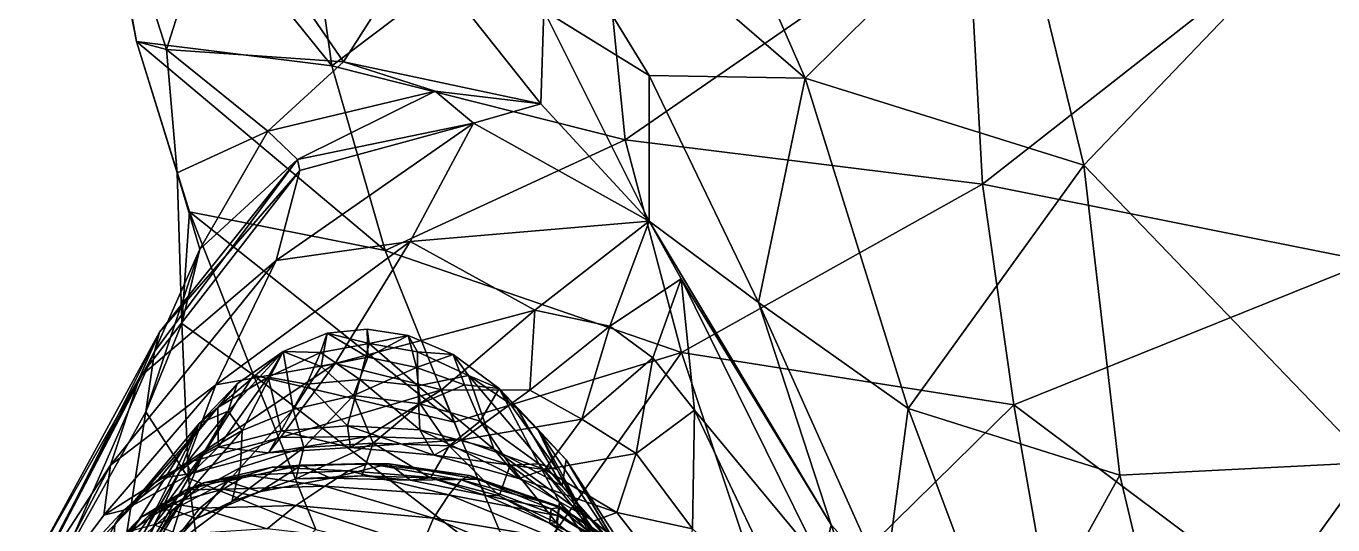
# Model space of a CAD drawing. Extents: x -1.07 to 1.07, y -3.15 to 5.89.
# Drawn here: x -0.777 to -0.021, y -0.037 to 0.252 of the extents above; entities that cross this region are included whole.
import ezdxf

# ---------------------------------------------------------------- set-up
doc = ezdxf.new("R2010")
doc.units = 0
doc.layers.add('TRICERTP$LWO', color=1, linetype='CONTINUOUS')

msp = doc.modelspace()

# ---------------------------------------------------------------- linework, layer by layer
at = {"layer": 'TRICERTP$LWO'}
for points in [[(-0.74233, 0.4056, 2.55792), (-0.73772, 0.36938, 2.30751), (-0.71305, 0.243, 2.54693)], [(-0.62262, 0.38939, 2.75839), (-0.74233, 0.4056, 2.55792), (-0.60015, 0.22904, 2.75149)], [(-0.74233, 0.4056, 2.55792), (-0.71305, 0.243, 2.54693), (-0.60015, 0.22904, 2.75149)], [(-0.62262, 0.38939, 2.75839), (-0.60015, 0.22904, 2.75149), (-0.44649, 0.34519, 2.95412)], [(-0.4167, 0.22332, 1.44155), (-0.47764, 0.26096, 1.53267), (-0.51601, 0.38568, 1.49235)], [(-0.38782, 0.36183, 1.3013), (-0.32652, 0.22193, 1.29426), (-0.51601, 0.38568, 1.49235)], [(-0.32652, 0.22193, 1.29426), (-0.4167, 0.22332, 1.44155), (-0.51601, 0.38568, 1.49235)], [(-0.73772, 0.36938, 2.30751), (-0.69571, 0.23847, 2.23398), (-0.71305, 0.243, 2.54693)], [(-0.73772, 0.36938, 2.30751), (-0.66499, 0.33569, 1.95558), (-0.69571, 0.23847, 2.23398)], [(-0.38782, 0.36183, 1.3013), (-0.20653, 0.34082, 1.13133), (-0.32652, 0.22193, 1.29426)], [(-0.43046, 0.18616, 2.9414), (-0.44649, 0.34519, 2.95412), (-0.60015, 0.22904, 2.75149)], [(-0.44649, 0.34519, 2.95412), (-0.43046, 0.18616, 2.9414), (-0.23272, 0.32298, 3.11379)], [(-0.16529, 0.17155, 1.15197), (-0.32652, 0.22193, 1.29426), (-0.20653, 0.34082, 1.13133)], [(-0.20653, 0.34082, 1.13133), (0, 0.3446, 1.0695), (-0.16529, 0.17155, 1.15197)], [(0, -0.00056, 1.11697), (-0.16529, 0.17155, 1.15197), (0, 0.3446, 1.0695)], [(-0.66499, 0.33569, 1.95558), (-0.59332, 0.23123, 1.8457), (-0.69571, 0.23847, 2.23398)], [(-0.66499, 0.33569, 1.95558), (-0.55127, 0.29769, 1.6662), (-0.59332, 0.23123, 1.8457)], [(-0.23272, 0.32298, 3.11379), (-0.22382, 0.16055, 3.08598), (0, 0.33631, 3.15245)], [(0, 0.33631, 3.15245), (-0.22382, 0.16055, 3.08598), (0, 0.11583, 3.09865)], [(-0.22382, 0.16055, 3.08598), (-0.23272, 0.32298, 3.11379), (-0.43046, 0.18616, 2.9414)], [(-0.55127, 0.29769, 1.6662), (-0.47924, 0.20706, 1.57841), (-0.59332, 0.23123, 1.8457)], [(-0.55127, 0.29769, 1.6662), (-0.47764, 0.26096, 1.53267), (-0.47924, 0.20706, 1.57841)], [(-0.47764, 0.26096, 1.53267), (-0.41673, 0.13907, 1.48297), (-0.47924, 0.20706, 1.57841)], [(-0.47764, 0.26096, 1.53267), (-0.4167, 0.22332, 1.44155), (-0.41673, 0.13907, 1.48297)], [(-0.68254, 0.14455, 2.55672), (-0.71305, 0.243, 2.54693), (-0.68961, 0.167, 2.29501)], [(-0.71305, 0.243, 2.54693), (-0.69571, 0.23847, 2.23398), (-0.68961, 0.167, 2.29501)], [(-0.60015, 0.22904, 2.75149), (-0.71305, 0.243, 2.54693), (-0.56928, 0.12208, 2.75334)], [(-0.71305, 0.243, 2.54693), (-0.68254, 0.14455, 2.55672), (-0.56928, 0.12208, 2.75334)], [(-0.68961, 0.167, 2.29501), (-0.69571, 0.23847, 2.23398), (-0.63715, 0.19111, 1.94921)], [(-0.69571, 0.23847, 2.23398), (-0.59332, 0.23123, 1.8457), (-0.63715, 0.19111, 1.94921)], [(-0.63715, 0.19111, 1.94921), (-0.59332, 0.23123, 1.8457), (-0.54035, 0.21442, 1.68714)], [(-0.60015, 0.22904, 2.75149), (-0.56928, 0.12208, 2.75334), (-0.43046, 0.18616, 2.9414)], [(-0.59332, 0.23123, 1.8457), (-0.47924, 0.20706, 1.57841), (-0.54035, 0.21442, 1.68714)], [(-0.3534, 0.09194, 1.40905), (-0.41673, 0.13907, 1.48297), (-0.4167, 0.22332, 1.44155)], [(-0.4167, 0.22332, 1.44155), (-0.32652, 0.22193, 1.29426), (-0.3534, 0.09194, 1.40905)], [(-0.26684, 0.03071, 1.283), (-0.3534, 0.09194, 1.40905), (-0.32652, 0.22193, 1.29426)], [(-0.32652, 0.22193, 1.29426), (-0.16529, 0.17155, 1.15197), (-0.26684, 0.03071, 1.283)], [(-0.63715, 0.19111, 1.94921), (-0.54035, 0.21442, 1.68714), (-0.62002, 0.17483, 1.82419)], [(-0.54035, 0.21442, 1.68714), (-0.51828, 0.19587, 1.59704), (-0.62002, 0.17483, 1.82419)], [(-0.54035, 0.21442, 1.68714), (-0.47924, 0.20706, 1.57841), (-0.51828, 0.19587, 1.59704)], [(-0.47924, 0.20706, 1.57841), (-0.41673, 0.13907, 1.48297), (-0.51828, 0.19587, 1.59704)], [(-0.68961, 0.167, 2.29501), (-0.63715, 0.19111, 1.94921), (-0.67641, 0.12292, 2.06822)], [(-0.67641, 0.12292, 2.06822), (-0.63715, 0.19111, 1.94921), (-0.62002, 0.17483, 1.82419)], [(-0.61865, 0.16841, 1.69164), (-0.51828, 0.19587, 1.59704), (-0.6324, 0.11632, 1.58828)], [(-0.51828, 0.19587, 1.59704), (-0.55485, 0.12733, 1.50917), (-0.6324, 0.11632, 1.58828)], [(-0.62002, 0.17483, 1.82419), (-0.51828, 0.19587, 1.59704), (-0.61865, 0.16841, 1.69164)], [(-0.51828, 0.19587, 1.59704), (-0.41673, 0.13907, 1.48297), (-0.55485, 0.12733, 1.50917)], [(-0.39802, 0.06315, 2.93596), (-0.43046, 0.18616, 2.9414), (-0.56928, 0.12208, 2.75334)], [(-0.43046, 0.18616, 2.9414), (-0.39802, 0.06315, 2.93596), (-0.22382, 0.16055, 3.08598)], [(-0.70262, 0.06361, 1.98253), (-0.62002, 0.17483, 1.82419), (-0.69988, 0.0749, 1.82559)], [(-0.67641, 0.12292, 2.06822), (-0.62002, 0.17483, 1.82419), (-0.70262, 0.06361, 1.98253)], [(-0.62002, 0.17483, 1.82419), (-0.61865, 0.16841, 1.69164), (-0.69988, 0.0749, 1.82559)], [(-0.69988, 0.0749, 1.82559), (-0.61865, 0.16841, 1.69164), (-0.71121, 0.04905, 1.68377)], [(-0.61865, 0.16841, 1.69164), (-0.6324, 0.11632, 1.58828), (-0.71121, 0.04905, 1.68377)], [(-0.68684, 0.07992, 2.34181), (-0.68961, 0.167, 2.29501), (-0.67641, 0.12292, 2.06822)], [(-0.68254, 0.14455, 2.55672), (-0.68961, 0.167, 2.29501), (-0.68684, 0.07992, 2.34181)], [(-0.14456, -0.00801, 1.16083), (-0.26684, 0.03071, 1.283), (-0.16529, 0.17155, 1.15197)], [(0, -0.00056, 1.11697), (-0.14456, -0.00801, 1.16083), (-0.16529, 0.17155, 1.15197)], [(-0.20573, 0.03285, 3.06227), (-0.22382, 0.16055, 3.08598), (-0.39802, 0.06315, 2.93596)], [(-0.22382, 0.16055, 3.08598), (-0.20573, 0.03285, 3.06227), (0, 0.11583, 3.09865)], [(-0.64538, 0.04995, 2.57324), (-0.68254, 0.14455, 2.55672), (-0.68684, 0.07992, 2.34181)], [(-0.56928, 0.12208, 2.75334), (-0.68254, 0.14455, 2.55672), (-0.52945, 0.02285, 2.75318)], [(-0.68254, 0.14455, 2.55672), (-0.64538, 0.04995, 2.57324), (-0.52945, 0.02285, 2.75318)], [(-0.41673, 0.13907, 1.48297), (-0.48276, 0.08764, 1.42054), (-0.55485, 0.12733, 1.50917)], [(-0.48276, 0.08764, 1.42054), (-0.41673, 0.13907, 1.48297), (-0.43938, 0.07828, 1.39774)], [(-0.43938, 0.07828, 1.39774), (-0.41673, 0.13907, 1.48297), (-0.39824, 0.10568, 1.45177)], [(-0.41673, 0.13907, 1.48297), (-0.3534, 0.09194, 1.40905), (-0.31135, -0.03666, 1.42051)], [(-0.41673, 0.13907, 1.48297), (-0.31135, -0.03666, 1.42051), (-0.39824, 0.10568, 1.45177)], [(-0.7078, 0.02864, 2.16681), (-0.67641, 0.12292, 2.06822), (-0.70262, 0.06361, 1.98253)], [(-0.68684, 0.07992, 2.34181), (-0.67641, 0.12292, 2.06822), (-0.7078, 0.02864, 2.16681)], [(-0.6324, 0.11632, 1.58828), (-0.55485, 0.12733, 1.50917), (-0.66719, 0.04427, 1.4731)], [(-0.55485, 0.12733, 1.50917), (-0.59832, 0.05673, 1.42177), (-0.66719, 0.04427, 1.4731)], [(-0.55485, 0.12733, 1.50917), (-0.48276, 0.08764, 1.42054), (-0.59832, 0.05673, 1.42177)], [(-0.56928, 0.12208, 2.75334), (-0.52945, 0.02285, 2.75318), (-0.39802, 0.06315, 2.93596)], [(-0.71121, 0.04905, 1.68377), (-0.6324, 0.11632, 1.58828), (-0.72816, -0.00209, 1.52454)], [(-0.6324, 0.11632, 1.58828), (-0.66719, 0.04427, 1.4731), (-0.72816, -0.00209, 1.52454)], [(0, -0.12157, 3.02799), (0, 0.11583, 3.09865), (-0.20573, 0.03285, 3.06227)], [(-0.41454, 0.0599, 1.37548), (-0.43938, 0.07828, 1.39774), (-0.39824, 0.10568, 1.45177)], [(-0.39054, 0.02978, 1.3571), (-0.41454, 0.0599, 1.37548), (-0.39824, 0.10568, 1.45177)], [(-0.39824, 0.10568, 1.45177), (-0.31656, -0.05935, 1.38222), (-0.39054, 0.02978, 1.3571)], [(-0.31135, -0.03666, 1.42051), (-0.31656, -0.05935, 1.38222), (-0.39824, 0.10568, 1.45177)], [(-0.3534, 0.09194, 1.40905), (-0.28042, -0.07108, 1.36651), (-0.31135, -0.03666, 1.42051)], [(-0.3534, 0.09194, 1.40905), (-0.26684, 0.03071, 1.283), (-0.28042, -0.07108, 1.36651)], [(-0.48276, 0.08764, 1.42054), (-0.53675, 0.04155, 1.35537), (-0.59832, 0.05673, 1.42177)], [(-0.53675, 0.04155, 1.35537), (-0.48276, 0.08764, 1.42054), (-0.48568, 0.0413, 1.33193)], [(-0.43938, 0.07828, 1.39774), (-0.48568, 0.0413, 1.33193), (-0.48276, 0.08764, 1.42054)], [(-0.6831, -0.00965, 2.38845), (-0.68684, 0.07992, 2.34181), (-0.7078, 0.02864, 2.16681)], [(-0.64538, 0.04995, 2.57324), (-0.68684, 0.07992, 2.34181), (-0.6831, -0.00965, 2.38845)], [(-0.57981, 0.07654, 0.83266), (-0.60277, 0.07433, 0.83901), (-0.57848, 0.06826, 0.94265)], [(-0.57981, 0.07654, 0.83266), (-0.57928, 0.06037, 0.72775), (-0.60277, 0.07433, 0.83901)], [(-0.57981, 0.07654, 0.83266), (-0.57848, 0.06826, 0.94265), (-0.55597, 0.07296, 0.83357)], [(-0.57981, 0.07654, 0.83266), (-0.55597, 0.07296, 0.83357), (-0.57928, 0.06037, 0.72775)], [(-0.4555, 0.02456, 1.29595), (-0.48568, 0.0413, 1.33193), (-0.43938, 0.07828, 1.39774)], [(-0.4555, 0.02456, 1.29595), (-0.43938, 0.07828, 1.39774), (-0.41454, 0.0599, 1.37548)], [(-0.76507, -0.05597, 1.96619), (-0.69988, 0.0749, 1.82559), (-0.77267, -0.05899, 1.76774)], [(-0.69988, 0.0749, 1.82559), (-0.71121, 0.04905, 1.68377), (-0.77267, -0.05899, 1.76774)], [(-0.70262, 0.06361, 1.98253), (-0.69988, 0.0749, 1.82559), (-0.76507, -0.05597, 1.96619)], [(-0.60277, 0.07433, 0.83901), (-0.6283, 0.06372, 0.84283), (-0.60668, 0.06317, 0.95104)], [(-0.60277, 0.07433, 0.83901), (-0.60639, 0.05492, 0.71131), (-0.6283, 0.06372, 0.84283)], [(-0.60668, 0.06317, 0.95104), (-0.57848, 0.06826, 0.94265), (-0.60277, 0.07433, 0.83901)], [(-0.57848, 0.06826, 0.94265), (-0.60668, 0.06317, 0.95104), (-0.584, 0.04741, 1.02147)], [(-0.60639, 0.05492, 0.71131), (-0.60277, 0.07433, 0.83901), (-0.57928, 0.06037, 0.72775)], [(-0.584, 0.04741, 1.02147), (-0.55052, 0.04378, 1.01579), (-0.57848, 0.06826, 0.94265)], [(-0.55121, 0.05446, 0.71144), (-0.57928, 0.06037, 0.72775), (-0.55597, 0.07296, 0.83357)], [(-0.57848, 0.06826, 0.94265), (-0.55058, 0.06342, 0.94379), (-0.55597, 0.07296, 0.83357)], [(-0.55058, 0.06342, 0.94379), (-0.57848, 0.06826, 0.94265), (-0.55052, 0.04378, 1.01579)], [(-0.55597, 0.07296, 0.83357), (-0.55058, 0.06342, 0.94379), (-0.53007, 0.06192, 0.8335)], [(-0.55597, 0.07296, 0.83357), (-0.53007, 0.06192, 0.8335), (-0.55121, 0.05446, 0.71144)], [(-0.75623, -0.05834, 2.07205), (-0.70262, 0.06361, 1.98253), (-0.76507, -0.05597, 1.96619)], [(-0.7078, 0.02864, 2.16681), (-0.70262, 0.06361, 1.98253), (-0.75623, -0.05834, 2.07205)], [(-0.66614, 0.0312, 0.96806), (-0.6283, 0.06372, 0.84283), (-0.65481, 0.04487, 0.83305)], [(-0.6283, 0.06372, 0.84283), (-0.66614, 0.0312, 0.96806), (-0.63692, 0.04877, 0.97386)], [(-0.66019, 0.02921, 0.71507), (-0.65481, 0.04487, 0.83305), (-0.6283, 0.06372, 0.84283)], [(-0.6283, 0.06372, 0.84283), (-0.65205, 0.01799, 0.55461), (-0.66019, 0.02921, 0.71507)], [(-0.65205, 0.01799, 0.55461), (-0.6283, 0.06372, 0.84283), (-0.62257, 0.03017, 0.55373)], [(-0.63692, 0.04877, 0.97386), (-0.60668, 0.06317, 0.95104), (-0.6283, 0.06372, 0.84283)], [(-0.60668, 0.06317, 0.95104), (-0.63692, 0.04877, 0.97386), (-0.6147, 0.04482, 1.02147)], [(-0.60639, 0.05492, 0.71131), (-0.62257, 0.03017, 0.55373), (-0.6283, 0.06372, 0.84283)], [(-0.6147, 0.04482, 1.02147), (-0.584, 0.04741, 1.02147), (-0.60668, 0.06317, 0.95104)], [(-0.52348, 0.0444, 0.7158), (-0.55121, 0.05446, 0.71144), (-0.53007, 0.06192, 0.8335)], [(-0.55058, 0.06342, 0.94379), (-0.55052, 0.04378, 1.01579), (-0.52119, 0.04975, 0.95375)], [(-0.55058, 0.06342, 0.94379), (-0.52119, 0.04975, 0.95375), (-0.53007, 0.06192, 0.8335)], [(-0.53007, 0.06192, 0.8335), (-0.52119, 0.04975, 0.95375), (-0.50347, 0.04222, 0.83157)], [(-0.53007, 0.06192, 0.8335), (-0.50347, 0.04222, 0.83157), (-0.52348, 0.0444, 0.7158)], [(-0.52945, 0.02285, 2.75318), (-0.49097, -0.06914, 2.75094), (-0.39802, 0.06315, 2.93596)], [(-0.34311, -0.10232, 2.91143), (-0.39802, 0.06315, 2.93596), (-0.49097, -0.06914, 2.75094)], [(-0.39802, 0.06315, 2.93596), (-0.34311, -0.10232, 2.91143), (-0.20573, 0.03285, 3.06227)], [(-0.66719, 0.04427, 1.4731), (-0.59832, 0.05673, 1.42177), (-0.68424, -0.00081, 1.32172)], [(-0.59832, 0.05673, 1.42177), (-0.62991, 0.01382, 1.30566), (-0.68424, -0.00081, 1.32172)], [(-0.59832, 0.05673, 1.42177), (-0.53675, 0.04155, 1.35537), (-0.62991, 0.01382, 1.30566)], [(-0.62257, 0.03017, 0.55373), (-0.60639, 0.05492, 0.71131), (-0.58755, 0.03815, 0.5606)], [(-0.57928, 0.06037, 0.72775), (-0.58755, 0.03815, 0.5606), (-0.60639, 0.05492, 0.71131)], [(-0.57928, 0.06037, 0.72775), (-0.55121, 0.05446, 0.71144), (-0.58755, 0.03815, 0.5606)], [(-0.54911, 0.03342, 0.55278), (-0.58755, 0.03815, 0.5606), (-0.55121, 0.05446, 0.71144)], [(-0.55121, 0.05446, 0.71144), (-0.52348, 0.0444, 0.7158), (-0.54911, 0.03342, 0.55278)], [(-0.4242, 0.00453, 1.26986), (-0.4555, 0.02456, 1.29595), (-0.41454, 0.0599, 1.37548)], [(-0.4242, 0.00453, 1.26986), (-0.41454, 0.0599, 1.37548), (-0.39054, 0.02978, 1.3571)], [(-0.77267, -0.05899, 1.76774), (-0.71121, 0.04905, 1.68377), (-0.77692, -0.07714, 1.55709)], [(-0.71121, 0.04905, 1.68377), (-0.72816, -0.00209, 1.52454), (-0.77692, -0.07714, 1.55709)], [(-0.60938, -0.03942, 2.58581), (-0.64538, 0.04995, 2.57324), (-0.6831, -0.00965, 2.38845)], [(-0.63692, 0.04877, 0.97386), (-0.66614, 0.0312, 0.96806), (-0.66594, 0.00824, 1.10371)], [(-0.66594, 0.00824, 1.10371), (-0.6295, 0.01775, 1.10705), (-0.63692, 0.04877, 0.97386)], [(-0.52945, 0.02285, 2.75318), (-0.64538, 0.04995, 2.57324), (-0.49097, -0.06914, 2.75094)], [(-0.64538, 0.04995, 2.57324), (-0.60938, -0.03942, 2.58581), (-0.49097, -0.06914, 2.75094)], [(-0.6147, 0.04482, 1.02147), (-0.63692, 0.04877, 0.97386), (-0.6295, 0.01775, 1.10705)], [(-0.584, 0.04741, 1.02147), (-0.6147, 0.04482, 1.02147), (-0.59107, 0.02058, 1.10491)], [(-0.59107, 0.02058, 1.10491), (-0.54927, 0.01826, 1.0926), (-0.584, 0.04741, 1.02147)], [(-0.55052, 0.04378, 1.01579), (-0.584, 0.04741, 1.02147), (-0.54927, 0.01826, 1.0926)], [(-0.52119, 0.04975, 0.95375), (-0.55052, 0.04378, 1.01579), (-0.50644, 0.00705, 1.07162)], [(-0.49308, 0.03066, 0.9502), (-0.52119, 0.04975, 0.95375), (-0.46699, -0.01418, 1.05101)], [(-0.50644, 0.00705, 1.07162), (-0.46699, -0.01418, 1.05101), (-0.52119, 0.04975, 0.95375)], [(-0.52119, 0.04975, 0.95375), (-0.49308, 0.03066, 0.9502), (-0.50347, 0.04222, 0.83157)], [(-0.72816, -0.00209, 1.52454), (-0.66719, 0.04427, 1.4731), (-0.732, -0.03105, 1.33299)], [(-0.66719, 0.04427, 1.4731), (-0.68424, -0.00081, 1.32172), (-0.732, -0.03105, 1.33299)], [(-0.65481, 0.04487, 0.83305), (-0.67683, 0.02206, 0.86953), (-0.66614, 0.0312, 0.96806)], [(-0.65481, 0.04487, 0.83305), (-0.66019, 0.02921, 0.71507), (-0.67683, 0.02206, 0.86953)], [(-0.53675, 0.04155, 1.35537), (-0.57961, 0.01452, 1.2812), (-0.62991, 0.01382, 1.30566)], [(-0.6295, 0.01775, 1.10705), (-0.59107, 0.02058, 1.10491), (-0.6147, 0.04482, 1.02147)], [(-0.6164, 0.00802, 0.39473), (-0.62257, 0.03017, 0.55373), (-0.58755, 0.03815, 0.5606)], [(-0.57622, 0.01056, 0.37814), (-0.6164, 0.00802, 0.39473), (-0.58755, 0.03815, 0.5606)], [(-0.58755, 0.03815, 0.5606), (-0.54911, 0.03342, 0.55278), (-0.57622, 0.01056, 0.37814)], [(-0.57961, 0.01452, 1.2812), (-0.53675, 0.04155, 1.35537), (-0.52516, 0.01253, 1.25547)], [(-0.54927, 0.01826, 1.0926), (-0.50644, 0.00705, 1.07162), (-0.55052, 0.04378, 1.01579)], [(-0.51429, 0.02334, 0.55853), (-0.54911, 0.03342, 0.55278), (-0.52348, 0.0444, 0.7158)], [(-0.48568, 0.0413, 1.33193), (-0.52516, 0.01253, 1.25547), (-0.53675, 0.04155, 1.35537)], [(-0.52516, 0.01253, 1.25547), (-0.48568, 0.0413, 1.33193), (-0.4555, 0.02456, 1.29595)], [(-0.52348, 0.0444, 0.7158), (-0.50347, 0.04222, 0.83157), (-0.51429, 0.02334, 0.55853)], [(-0.48047, -0.00145, 0.55095), (-0.51429, 0.02334, 0.55853), (-0.50347, 0.04222, 0.83157)], [(-0.50347, 0.04222, 0.83157), (-0.49308, 0.03066, 0.9502), (-0.48127, 0.0188, 0.85463)], [(-0.50347, 0.04222, 0.83157), (-0.46986, -0.00468, 0.71388), (-0.48047, -0.00145, 0.55095)], [(-0.46986, -0.00468, 0.71388), (-0.50347, 0.04222, 0.83157), (-0.48127, 0.0188, 0.85463)], [(-0.72559, -0.03642, 1.07703), (-0.66614, 0.0312, 0.96806), (-0.67683, 0.02206, 0.86953)], [(-0.66614, 0.0312, 0.96806), (-0.72559, -0.03642, 1.07703), (-0.69991, -0.00976, 1.09668)], [(-0.69991, -0.00976, 1.09668), (-0.66594, 0.00824, 1.10371), (-0.66614, 0.0312, 0.96806)], [(-0.53228, 0.00909, 0.39604), (-0.57622, 0.01056, 0.37814), (-0.54911, 0.03342, 0.55278)], [(-0.54911, 0.03342, 0.55278), (-0.51429, 0.02334, 0.55853), (-0.53228, 0.00909, 0.39604)], [(-0.49308, 0.03066, 0.9502), (-0.46699, -0.01418, 1.05101), (-0.46474, 0.00101, 0.95035)], [(-0.49308, 0.03066, 0.9502), (-0.46474, 0.00101, 0.95035), (-0.48127, 0.0188, 0.85463)], [(-0.16791, -0.18427, 2.99805), (-0.20573, 0.03285, 3.06227), (-0.34311, -0.10232, 2.91143)], [(-0.26684, 0.03071, 1.283), (-0.20884, -0.12402, 1.26007), (-0.28042, -0.07108, 1.36651)], [(-0.26684, 0.03071, 1.283), (-0.14456, -0.00801, 1.16083), (-0.20884, -0.12402, 1.26007)], [(-0.20573, 0.03285, 3.06227), (-0.16791, -0.18427, 2.99805), (0, -0.12157, 3.02799)], [(-0.72498, -0.08154, 2.22443), (-0.7078, 0.02864, 2.16681), (-0.75623, -0.05834, 2.07205)], [(-0.6831, -0.00965, 2.38845), (-0.7078, 0.02864, 2.16681), (-0.72498, -0.08154, 2.22443)], [(-0.68802, -0.00558, 0.71373), (-0.67683, 0.02206, 0.86953), (-0.66019, 0.02921, 0.71507)], [(-0.66019, 0.02921, 0.71507), (-0.6743, 0.00472, 0.56733), (-0.68802, -0.00558, 0.71373)], [(-0.6743, 0.00472, 0.56733), (-0.66019, 0.02921, 0.71507), (-0.65205, 0.01799, 0.55461)], [(-0.6164, 0.00802, 0.39473), (-0.65297, -0.00339, 0.39302), (-0.62257, 0.03017, 0.55373)], [(-0.65297, -0.00339, 0.39302), (-0.65205, 0.01799, 0.55461), (-0.62257, 0.03017, 0.55373)], [(-0.49698, -0.0022, 0.40047), (-0.53228, 0.00909, 0.39604), (-0.51429, 0.02334, 0.55853)], [(-0.47703, -0.00457, 1.21173), (-0.52516, 0.01253, 1.25547), (-0.4555, 0.02456, 1.29595)], [(-0.51429, 0.02334, 0.55853), (-0.48047, -0.00145, 0.55095), (-0.49698, -0.0022, 0.40047)], [(-0.47703, -0.00457, 1.21173), (-0.4555, 0.02456, 1.29595), (-0.4242, 0.00453, 1.26986)], [(-0.39161, -0.03895, 1.23614), (-0.4242, 0.00453, 1.26986), (-0.39054, 0.02978, 1.3571)], [(-0.39054, 0.02978, 1.3571), (-0.3313, -0.09496, 1.28569), (-0.39161, -0.03895, 1.23614)], [(-0.31656, -0.05935, 1.38222), (-0.3313, -0.09496, 1.28569), (-0.39054, 0.02978, 1.3571)], [(-0.67683, 0.02206, 0.86953), (-0.72727, -0.0584, 0.92265), (-0.72559, -0.03642, 1.07703)], [(-0.70912, -0.04171, 0.82954), (-0.72727, -0.0584, 0.92265), (-0.67683, 0.02206, 0.86953)], [(-0.70912, -0.04171, 0.82954), (-0.67683, 0.02206, 0.86953), (-0.68802, -0.00558, 0.71373)], [(-0.65297, -0.00339, 0.39302), (-0.68601, -0.02143, 0.41003), (-0.65205, 0.01799, 0.55461)], [(-0.68601, -0.02143, 0.41003), (-0.6743, 0.00472, 0.56733), (-0.65205, 0.01799, 0.55461)], [(-0.6295, 0.01775, 1.10705), (-0.66594, 0.00824, 1.10371), (-0.63676, 0.00505, 1.20152)], [(-0.63676, 0.00505, 1.20152), (-0.58929, 0.00814, 1.1925), (-0.6295, 0.01775, 1.10705)], [(-0.59107, 0.02058, 1.10491), (-0.6295, 0.01775, 1.10705), (-0.58929, 0.00814, 1.1925)], [(-0.54927, 0.01826, 1.0926), (-0.59107, 0.02058, 1.10491), (-0.54092, 0.00366, 1.17094)], [(-0.58929, 0.00814, 1.1925), (-0.54092, 0.00366, 1.17094), (-0.59107, 0.02058, 1.10491)], [(-0.50644, 0.00705, 1.07162), (-0.54927, 0.01826, 1.0926), (-0.49211, -0.00985, 1.13925)], [(-0.54092, 0.00366, 1.17094), (-0.49211, -0.00985, 1.13925), (-0.54927, 0.01826, 1.0926)], [(-0.48127, 0.0188, 0.85463), (-0.43131, -0.05553, 0.91472), (-0.44797, -0.043, 0.83012)], [(-0.48127, 0.0188, 0.85463), (-0.46474, 0.00101, 0.95035), (-0.43131, -0.05553, 0.91472)], [(-0.48127, 0.0188, 0.85463), (-0.44797, -0.043, 0.83012), (-0.46986, -0.00468, 0.71388)], [(-0.66594, 0.00824, 1.10371), (-0.69991, -0.00976, 1.09668), (-0.68126, -0.00696, 1.20416)], [(-0.68424, -0.00081, 1.32172), (-0.62991, 0.01382, 1.30566), (-0.68126, -0.00696, 1.20416)], [(-0.63676, 0.00505, 1.20152), (-0.68126, -0.00696, 1.20416), (-0.62991, 0.01382, 1.30566)], [(-0.68126, -0.00696, 1.20416), (-0.63676, 0.00505, 1.20152), (-0.66594, 0.00824, 1.10371)], [(-0.62088, -0.0101, 0.23115), (-0.65802, -0.02307, 0.23686), (-0.6164, 0.00802, 0.39473)], [(-0.65802, -0.02307, 0.23686), (-0.65297, -0.00339, 0.39302), (-0.6164, 0.00802, 0.39473)], [(-0.58929, 0.00814, 1.1925), (-0.63676, 0.00505, 1.20152), (-0.57961, 0.01452, 1.2812)], [(-0.62991, 0.01382, 1.30566), (-0.57961, 0.01452, 1.2812), (-0.63676, 0.00505, 1.20152)], [(-0.58288, -0.00837, 0.21307), (-0.62088, -0.0101, 0.23115), (-0.57622, 0.01056, 0.37814)], [(-0.62088, -0.0101, 0.23115), (-0.6164, 0.00802, 0.39473), (-0.57622, 0.01056, 0.37814)], [(-0.57961, 0.01452, 1.2812), (-0.52516, 0.01253, 1.25547), (-0.58929, 0.00814, 1.1925)], [(-0.54092, 0.00366, 1.17094), (-0.58929, 0.00814, 1.1925), (-0.52516, 0.01253, 1.25547)], [(-0.58288, -0.00837, 0.21307), (-0.57622, 0.01056, 0.37814), (-0.54309, -0.00937, 0.22966)], [(-0.57622, 0.01056, 0.37814), (-0.53228, 0.00909, 0.39604), (-0.54309, -0.00937, 0.22966)], [(-0.54309, -0.00937, 0.22966), (-0.53228, 0.00909, 0.39604), (-0.50341, -0.01981, 0.23291)], [(-0.52516, 0.01253, 1.25547), (-0.47703, -0.00457, 1.21173), (-0.54092, 0.00366, 1.17094)], [(-0.53228, 0.00909, 0.39604), (-0.49698, -0.0022, 0.40047), (-0.50341, -0.01981, 0.23291)], [(-0.69929, -0.02916, 0.55738), (-0.68802, -0.00558, 0.71373), (-0.6743, 0.00472, 0.56733)], [(-0.6743, 0.00472, 0.56733), (-0.68601, -0.02143, 0.41003), (-0.69929, -0.02916, 0.55738)], [(-0.49211, -0.00985, 1.13925), (-0.54092, 0.00366, 1.17094), (-0.47703, -0.00457, 1.21173)], [(-0.46699, -0.01418, 1.05101), (-0.50644, 0.00705, 1.07162), (-0.44877, -0.03459, 1.10908)], [(-0.49211, -0.00985, 1.13925), (-0.44877, -0.03459, 1.10908), (-0.50644, 0.00705, 1.07162)], [(-0.43528, -0.02956, 1.17716), (-0.47703, -0.00457, 1.21173), (-0.4242, 0.00453, 1.26986)], [(-0.46699, -0.01418, 1.05101), (-0.4159, -0.07453, 1.07301), (-0.46474, 0.00101, 0.95035)], [(-0.46474, 0.00101, 0.95035), (-0.41787, -0.07789, 0.96841), (-0.43131, -0.05553, 0.91472)], [(-0.46474, 0.00101, 0.95035), (-0.4159, -0.07453, 1.07301), (-0.41787, -0.07789, 0.96841)], [(-0.43528, -0.02956, 1.17716), (-0.4242, 0.00453, 1.26986), (-0.39161, -0.03895, 1.23614)], [(-0.77692, -0.07714, 1.55709), (-0.72816, -0.00209, 1.52454), (-0.7693, -0.08107, 1.31387)], [(-0.72816, -0.00209, 1.52454), (-0.732, -0.03105, 1.33299), (-0.7693, -0.08107, 1.31387)], [(-0.732, -0.03105, 1.33299), (-0.68424, -0.00081, 1.32172), (-0.72034, -0.02825, 1.20174)], [(-0.68126, -0.00696, 1.20416), (-0.72034, -0.02825, 1.20174), (-0.68424, -0.00081, 1.32172)], [(-0.72034, -0.02825, 1.20174), (-0.68126, -0.00696, 1.20416), (-0.69991, -0.00976, 1.09668)], [(-0.71471, -0.06227, 0.7135), (-0.68802, -0.00558, 0.71373), (-0.69929, -0.02916, 0.55738)], [(-0.71471, -0.06227, 0.7135), (-0.70912, -0.04171, 0.82954), (-0.68802, -0.00558, 0.71373)], [(-0.65802, -0.02307, 0.23686), (-0.69532, -0.05134, 0.23641), (-0.65297, -0.00339, 0.39302)], [(-0.69532, -0.05134, 0.23641), (-0.68601, -0.02143, 0.41003), (-0.65297, -0.00339, 0.39302)], [(-0.67427, -0.01234, 0.1006), (-0.63457, -0.00324, 0.10162), (-0.64946, -0.00786, 0.07671)], [(-0.67427, -0.01234, 0.1006), (-0.6607, -0.01149, 0.13499), (-0.63457, -0.00324, 0.10162)], [(-0.6607, -0.01149, 0.13499), (-0.61777, -0.00218, 0.13342), (-0.63457, -0.00324, 0.10162)], [(-0.6607, -0.01149, 0.13499), (-0.64189, -0.0175, 0.17511), (-0.61777, -0.00218, 0.13342)], [(-0.64946, -0.00786, 0.07671), (-0.63457, -0.00324, 0.10162), (-0.59052, -0.00543, 0.07304)], [(-0.59052, -0.00543, 0.07304), (-0.60412, -0.01429, 0.05305), (-0.64946, -0.00786, 0.07671)], [(-0.64189, -0.0175, 0.17511), (-0.60077, -0.00974, 0.16986), (-0.61777, -0.00218, 0.13342)], [(-0.63457, -0.00324, 0.10162), (-0.61777, -0.00218, 0.13342), (-0.57922, -0.00115, 0.09794)], [(-0.57922, -0.00115, 0.09794), (-0.59052, -0.00543, 0.07304), (-0.63457, -0.00324, 0.10162)], [(-0.56724, -0.00132, 0.13105), (-0.57922, -0.00115, 0.09794), (-0.61777, -0.00218, 0.13342)], [(-0.61777, -0.00218, 0.13342), (-0.60077, -0.00974, 0.16986), (-0.56724, -0.00132, 0.13105)], [(-0.60412, -0.01429, 0.05305), (-0.59052, -0.00543, 0.07304), (-0.53243, -0.01923, 0.04577)], [(-0.55469, -0.01091, 0.16782), (-0.56724, -0.00132, 0.13105), (-0.60077, -0.00974, 0.16986)], [(-0.59052, -0.00543, 0.07304), (-0.57922, -0.00115, 0.09794), (-0.52539, -0.01059, 0.06637)], [(-0.52539, -0.01059, 0.06637), (-0.53243, -0.01923, 0.04577), (-0.59052, -0.00543, 0.07304)], [(-0.57922, -0.00115, 0.09794), (-0.56724, -0.00132, 0.13105), (-0.52046, -0.00807, 0.09183)], [(-0.52046, -0.00807, 0.09183), (-0.52539, -0.01059, 0.06637), (-0.57922, -0.00115, 0.09794)], [(-0.56724, -0.00132, 0.13105), (-0.55469, -0.01091, 0.16782), (-0.51591, -0.01016, 0.12831)], [(-0.51591, -0.01016, 0.12831), (-0.52046, -0.00807, 0.09183), (-0.56724, -0.00132, 0.13105)], [(-0.50341, -0.01981, 0.23291), (-0.49698, -0.0022, 0.40047), (-0.47027, -0.03557, 0.23942)], [(-0.46846, -0.02351, 0.38671), (-0.49698, -0.0022, 0.40047), (-0.48047, -0.00145, 0.55095)], [(-0.49698, -0.0022, 0.40047), (-0.46846, -0.02351, 0.38671), (-0.47027, -0.03557, 0.23942)], [(-0.47703, -0.00457, 1.21173), (-0.43528, -0.02956, 1.17716), (-0.49211, -0.00985, 1.13925)], [(-0.45604, -0.02914, 0.57544), (-0.48047, -0.00145, 0.55095), (-0.46986, -0.00468, 0.71388)], [(-0.46846, -0.02351, 0.38671), (-0.48047, -0.00145, 0.55095), (-0.4407, -0.05156, 0.41148)], [(-0.48047, -0.00145, 0.55095), (-0.45604, -0.02914, 0.57544), (-0.4407, -0.05156, 0.41148)], [(-0.46986, -0.00468, 0.71388), (-0.44083, -0.06286, 0.71426), (-0.45604, -0.02914, 0.57544)], [(-0.44083, -0.06286, 0.71426), (-0.46986, -0.00468, 0.71388), (-0.44797, -0.043, 0.83012)], [(-0.14456, -0.00801, 1.16083), (0, -0.00056, 1.11697), (-0.10981, -0.15369, 1.15126)], [(0, -0.00056, 1.11697), (0, -0.17995, 1.13455), (-0.10981, -0.15369, 1.15126)], [(-0.69991, -0.00976, 1.09668), (-0.72559, -0.03642, 1.07703), (-0.72034, -0.02825, 1.20174)], [(-0.6716, -0.09571, 2.40748), (-0.6831, -0.00965, 2.38845), (-0.72498, -0.08154, 2.22443)], [(-0.70267, -0.02827, 0.09779), (-0.67427, -0.01234, 0.1006), (-0.68442, -0.01648, 0.07316)], [(-0.70267, -0.02827, 0.09779), (-0.69215, -0.02795, 0.13726), (-0.67427, -0.01234, 0.1006)], [(-0.69215, -0.02795, 0.13726), (-0.6607, -0.01149, 0.13499), (-0.67427, -0.01234, 0.1006)], [(-0.69215, -0.02795, 0.13726), (-0.67838, -0.03307, 0.17741), (-0.6607, -0.01149, 0.13499)], [(-0.64946, -0.00786, 0.07671), (-0.66304, -0.01596, 0.05653), (-0.68442, -0.01648, 0.07316)], [(-0.68442, -0.01648, 0.07316), (-0.67427, -0.01234, 0.1006), (-0.64946, -0.00786, 0.07671)], [(-0.60938, -0.03942, 2.58581), (-0.6831, -0.00965, 2.38845), (-0.6716, -0.09571, 2.40748)], [(-0.67838, -0.03307, 0.17741), (-0.64189, -0.0175, 0.17511), (-0.6607, -0.01149, 0.13499)], [(-0.66304, -0.01596, 0.05653), (-0.64946, -0.00786, 0.07671), (-0.60412, -0.01429, 0.05305)], [(-0.60412, -0.01429, 0.05305), (-0.62103, -0.02549, 0.03404), (-0.66304, -0.01596, 0.05653)], [(-0.65802, -0.02307, 0.23686), (-0.62088, -0.0101, 0.23115), (-0.64189, -0.0175, 0.17511)], [(-0.64189, -0.0175, 0.17511), (-0.62088, -0.0101, 0.23115), (-0.60077, -0.00974, 0.16986)], [(-0.62103, -0.02549, 0.03404), (-0.60412, -0.01429, 0.05305), (-0.54134, -0.03289, 0.02631)], [(-0.62088, -0.0101, 0.23115), (-0.58288, -0.00837, 0.21307), (-0.60077, -0.00974, 0.16986)], [(-0.53243, -0.01923, 0.04577), (-0.54134, -0.03289, 0.02631), (-0.60412, -0.01429, 0.05305)], [(-0.60077, -0.00974, 0.16986), (-0.58288, -0.00837, 0.21307), (-0.55469, -0.01091, 0.16782)], [(-0.54309, -0.00937, 0.22966), (-0.55469, -0.01091, 0.16782), (-0.58288, -0.00837, 0.21307)], [(-0.55469, -0.01091, 0.16782), (-0.54309, -0.00937, 0.22966), (-0.51108, -0.01973, 0.17153)], [(-0.51108, -0.01973, 0.17153), (-0.51591, -0.01016, 0.12831), (-0.55469, -0.01091, 0.16782)], [(-0.50341, -0.01981, 0.23291), (-0.51108, -0.01973, 0.17153), (-0.54309, -0.00937, 0.22966)], [(-0.53243, -0.01923, 0.04577), (-0.52539, -0.01059, 0.06637), (-0.46934, -0.03145, 0.04834)], [(-0.52539, -0.01059, 0.06637), (-0.52046, -0.00807, 0.09183), (-0.46857, -0.02614, 0.06906)], [(-0.46857, -0.02614, 0.06906), (-0.46934, -0.03145, 0.04834), (-0.52539, -0.01059, 0.06637)], [(-0.52046, -0.00807, 0.09183), (-0.51591, -0.01016, 0.12831), (-0.46863, -0.02654, 0.0981)], [(-0.46863, -0.02654, 0.0981), (-0.46857, -0.02614, 0.06906), (-0.52046, -0.00807, 0.09183)], [(-0.51591, -0.01016, 0.12831), (-0.51108, -0.01973, 0.17153), (-0.4733, -0.02741, 0.13469)], [(-0.4733, -0.02741, 0.13469), (-0.46863, -0.02654, 0.0981), (-0.51591, -0.01016, 0.12831)], [(-0.44877, -0.03459, 1.10908), (-0.49211, -0.00985, 1.13925), (-0.43528, -0.02956, 1.17716)], [(-0.44877, -0.03459, 1.10908), (-0.4159, -0.07453, 1.07301), (-0.46699, -0.01418, 1.05101)], [(-0.14456, -0.00801, 1.16083), (-0.10981, -0.15369, 1.15126), (-0.20884, -0.12402, 1.26007)], [(-0.69532, -0.05134, 0.23641), (-0.72277, -0.08342, 0.25587), (-0.68601, -0.02143, 0.41003)], [(-0.72277, -0.08342, 0.25587), (-0.71853, -0.06885, 0.40311), (-0.68601, -0.02143, 0.41003)], [(-0.71853, -0.06885, 0.40311), (-0.69929, -0.02916, 0.55738), (-0.68601, -0.02143, 0.41003)], [(-0.68442, -0.01648, 0.07316), (-0.69329, -0.02438, 0.05341), (-0.71033, -0.03219, 0.0674)], [(-0.71033, -0.03219, 0.0674), (-0.70267, -0.02827, 0.09779), (-0.68442, -0.01648, 0.07316)], [(-0.66304, -0.01596, 0.05653), (-0.69329, -0.02438, 0.05341), (-0.68442, -0.01648, 0.07316)], [(-0.66304, -0.01596, 0.05653), (-0.67654, -0.02701, 0.03675), (-0.69329, -0.02438, 0.05341)], [(-0.67838, -0.03307, 0.17741), (-0.65802, -0.02307, 0.23686), (-0.64189, -0.0175, 0.17511)], [(-0.67654, -0.02701, 0.03675), (-0.66304, -0.01596, 0.05653), (-0.62103, -0.02549, 0.03404)], [(-0.54134, -0.03289, 0.02631), (-0.53243, -0.01923, 0.04577), (-0.47082, -0.04454, 0.02737)], [(-0.46934, -0.03145, 0.04834), (-0.47082, -0.04454, 0.02737), (-0.53243, -0.01923, 0.04577)], [(-0.51108, -0.01973, 0.17153), (-0.50341, -0.01981, 0.23291), (-0.47427, -0.03567, 0.17687)], [(-0.47427, -0.03567, 0.17687), (-0.4733, -0.02741, 0.13469), (-0.51108, -0.01973, 0.17153)], [(-0.47027, -0.03557, 0.23942), (-0.47427, -0.03567, 0.17687), (-0.50341, -0.01981, 0.23291)], [(-0.7693, -0.08107, 1.31387), (-0.72034, -0.02825, 1.20174), (-0.72559, -0.03642, 1.07703)], [(-0.72034, -0.02825, 1.20174), (-0.7693, -0.08107, 1.31387), (-0.732, -0.03105, 1.33299)], [(-0.73039, -0.05496, 0.08365), (-0.70267, -0.02827, 0.09779), (-0.71033, -0.03219, 0.0674)], [(-0.73039, -0.05496, 0.08365), (-0.72034, -0.05322, 0.12605), (-0.70267, -0.02827, 0.09779)], [(-0.72397, -0.08495, 0.56188), (-0.71471, -0.06227, 0.7135), (-0.69929, -0.02916, 0.55738)], [(-0.72397, -0.08495, 0.56188), (-0.69929, -0.02916, 0.55738), (-0.71853, -0.06885, 0.40311)], [(-0.72034, -0.05322, 0.12605), (-0.69215, -0.02795, 0.13726), (-0.70267, -0.02827, 0.09779)], [(-0.72034, -0.05322, 0.12605), (-0.70996, -0.0589, 0.16578), (-0.69215, -0.02795, 0.13726)], [(-0.69329, -0.02438, 0.05341), (-0.71634, -0.04025, 0.04998), (-0.71033, -0.03219, 0.0674)], [(-0.69329, -0.02438, 0.05341), (-0.7031, -0.03674, 0.03539), (-0.71634, -0.04025, 0.04998)], [(-0.70996, -0.0589, 0.16578), (-0.67838, -0.03307, 0.17741), (-0.69215, -0.02795, 0.13726)], [(-0.67654, -0.02701, 0.03675), (-0.7031, -0.03674, 0.03539), (-0.69329, -0.02438, 0.05341)], [(-0.67654, -0.02701, 0.03675), (-0.68836, -0.04224, 0.01834), (-0.7031, -0.03674, 0.03539)], [(-0.69532, -0.05134, 0.23641), (-0.65802, -0.02307, 0.23686), (-0.67838, -0.03307, 0.17741)], [(-0.68836, -0.04224, 0.01834), (-0.67654, -0.02701, 0.03675), (-0.63749, -0.03906, 0.0165)], [(-0.62103, -0.02549, 0.03404), (-0.63749, -0.03906, 0.0165), (-0.67654, -0.02701, 0.03675)], [(-0.63749, -0.03906, 0.0165), (-0.62103, -0.02549, 0.03404), (-0.54833, -0.04912, 0.01133)], [(-0.54134, -0.03289, 0.02631), (-0.54833, -0.04912, 0.01133), (-0.62103, -0.02549, 0.03404)], [(-0.4733, -0.02741, 0.13469), (-0.47427, -0.03567, 0.17687), (-0.43828, -0.05154, 0.13962)], [(-0.46863, -0.02654, 0.0981), (-0.4733, -0.02741, 0.13469), (-0.43828, -0.05154, 0.13962)], [(-0.47027, -0.03557, 0.23942), (-0.46846, -0.02351, 0.38671), (-0.4432, -0.05787, 0.24997)], [(-0.46857, -0.02614, 0.06906), (-0.422, -0.05775, 0.06284), (-0.46934, -0.03145, 0.04834)], [(-0.46857, -0.02614, 0.06906), (-0.46863, -0.02654, 0.0981), (-0.43121, -0.05036, 0.09433)], [(-0.43121, -0.05036, 0.09433), (-0.46863, -0.02654, 0.0981), (-0.43828, -0.05154, 0.13962)], [(-0.422, -0.05775, 0.06284), (-0.46857, -0.02614, 0.06906), (-0.43121, -0.05036, 0.09433)], [(-0.46846, -0.02351, 0.38671), (-0.4407, -0.05156, 0.41148), (-0.4432, -0.05787, 0.24997)], [(-0.43184, -0.08505, 0.55792), (-0.45604, -0.02914, 0.57544), (-0.44083, -0.06286, 0.71426)], [(-0.45604, -0.02914, 0.57544), (-0.43184, -0.08505, 0.55792), (-0.4407, -0.05156, 0.41148)], [(-0.43528, -0.02956, 1.17716), (-0.40042, -0.07433, 1.14068), (-0.44877, -0.03459, 1.10908)], [(-0.40042, -0.07433, 1.14068), (-0.43528, -0.02956, 1.17716), (-0.39161, -0.03895, 1.23614)], [(-0.72559, -0.03642, 1.07703), (-0.76139, -0.10327, 1.07004), (-0.7693, -0.08107, 1.31387)], [(-0.72727, -0.0584, 0.92265), (-0.76139, -0.10327, 1.07004), (-0.72559, -0.03642, 1.07703)], [(-0.71033, -0.03219, 0.0674), (-0.71634, -0.04025, 0.04998), (-0.73342, -0.05553, 0.05828)], [(-0.73342, -0.05553, 0.05828), (-0.73039, -0.05496, 0.08365), (-0.71033, -0.03219, 0.0674)], [(-0.70996, -0.0589, 0.16578), (-0.69532, -0.05134, 0.23641), (-0.67838, -0.03307, 0.17741)], [(-0.54833, -0.04912, 0.01133), (-0.54134, -0.03289, 0.02631), (-0.47101, -0.06192, 0.01195)], [(-0.47082, -0.04454, 0.02737), (-0.47101, -0.06192, 0.01195), (-0.54134, -0.03289, 0.02631)], [(-0.47427, -0.03567, 0.17687), (-0.47027, -0.03557, 0.23942), (-0.44889, -0.05306, 0.19028)], [(-0.44889, -0.05306, 0.19028), (-0.43828, -0.05154, 0.13962), (-0.47427, -0.03567, 0.17687)], [(-0.46934, -0.03145, 0.04834), (-0.42241, -0.05997, 0.04251), (-0.47082, -0.04454, 0.02737)], [(-0.4432, -0.05787, 0.24997), (-0.44889, -0.05306, 0.19028), (-0.47027, -0.03557, 0.23942)], [(-0.422, -0.05775, 0.06284), (-0.42241, -0.05997, 0.04251), (-0.46934, -0.03145, 0.04834)], [(-0.4159, -0.07453, 1.07301), (-0.44877, -0.03459, 1.10908), (-0.40042, -0.07433, 1.14068)], [(-0.31135, -0.03666, 1.42051), (-0.24561, -0.22392, 1.34436), (-0.31656, -0.05935, 1.38222)], [(-0.31135, -0.03666, 1.42051), (-0.28042, -0.07108, 1.36651), (-0.24561, -0.22392, 1.34436)]]:
    msp.add_3dface(points, dxfattribs=at)

doc.saveas('drawing.dxf')
